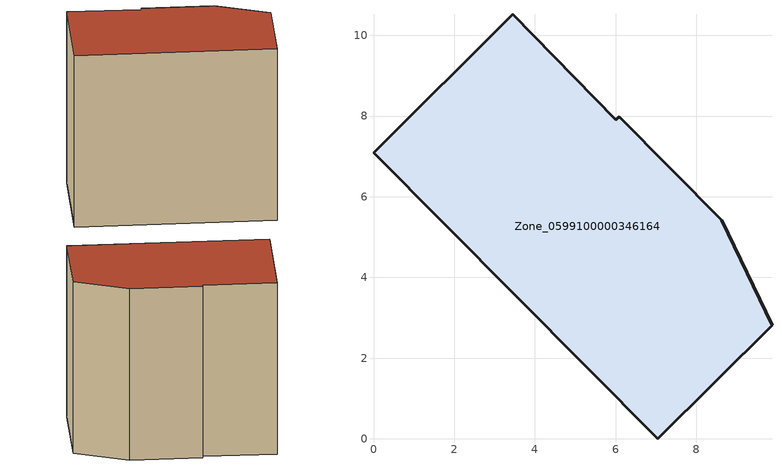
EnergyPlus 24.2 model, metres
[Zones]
Zone_0599100000346164
 floor ground (C_G): 6.01,7.9 6.09,7.98 8.63,5.42 9.88,2.81 7.04,0 0,7.09 3.45,10.52 z0
 wall outside (C_F): 7.04,0 9.88,2.81 8.63,5.42 6.09,7.98 6.01,7.9 3.45,10.52 0,7.09 7.04,0 z0:9.42
 roof outside (C_R): 3.45,10.52 0,7.09 7.04,0 9.88,2.81 8.63,5.42 6.09,7.98 6.01,7.9 z9.42
[BUILDING]
Pand.0599100000346164: North Axis=0; Terrain=City; Loads Convergence Tolerance Value=0.04; Temperature Convergence Tolerance Value=0.4; Solar Distribution=FullExterior; Maximum Number of Warmup Days=25; Minimum Number of Warmup Days=1
[Site:Location]
Rotterdam.The.Hague.AP_ZH_NLD Design_Conditions: Latitude=51.96; Longitude=4.45; Time Zone=1; Elevation=-4.5
[SITE:GROUNDTEMPERATURE:BUILDINGSURFACE]
18, 18, 18, 18, 18, 18, 18, 18, 18, 18, 18, 18
[MATERIAL] Thermal Absorptance=0.9; Solar Absorptance=0.7; Visible Absorptance=0.7
Name | Roughness | Thickness | Conductivity | Density | Specific Heat
G.TC.1992-2005 | MediumSmooth | 0.15 | 0.06 | 540 | 1210
F.TC.1992-2005 | Rough | 0.3 | 0.12 | 1920 | 840
R.TC.1992-2005 | MediumRough | 0.2 | 0.08 | 1500 | 1000
[CONSTRUCTION]
C_G: G.TC.1992-2005
C_F: F.TC.1992-2005
C_R: R.TC.1992-2005
[ZONE]
Zone_0599100000346164: Type=1; Multiplier=1; Ceiling Height=Autocalculate; Volume=Autocalculate; Floor Area=autocalculate; Part of Total Floor Area=Yes
[ZONEINFILTRATION:DESIGNFLOWRATE]
Infil_Zone_0599100000346164: Zone or ZoneList or Space or SpaceList=Zone_0599100000346164; Schedule=AlwaysOn; Design Flow Rate Calculation Method=Flow/Area; Flow Rate per Floor Area=0.0015; Constant Term Coefficient=1; Temperature Term Coefficient=0; Velocity Term Coefficient=0; Velocity Squared Term Coefficient=0
[HVACTEMPLATE:ZONE:IDEALLOADSAIRSYSTEM]
Zone_0599100000346164: Maximum Heating Supply Air Temperature=50; Minimum Cooling Supply Air Temperature=13; Maximum Heating Supply Air Humidity Ratio=0.0156; Minimum Cooling Supply Air Humidity Ratio=0.0077; Heating Limit=NoLimit; Cooling Limit=NoLimit; Dehumidification Control Type=ConstantSensibleHeatRatio; Cooling Sensible Heat Ratio=0.7; Dehumidification Setpoint=60; Humidification Control Type=None; Humidification Setpoint=30; Outdoor Air Method=None; Outdoor Air Flow Rate per Person=0.00944; Outdoor Air Flow Rate per Zone Floor Area=0; Outdoor Air Flow Rate per Zone=0; Demand Controlled Ventilation Type=None; Outdoor Air Economizer Type=NoEconomizer; Heat Recovery Type=None; Sensible Heat Recovery Effectiveness=0.7; Latent Heat Recovery Effectiveness=0.65
[ZONECONTROL:THERMOSTAT]
ThermostatControl_Zone_0599100000346164: Zone or ZoneList=Zone_0599100000346164; Control Type Schedule=DualSetpointControlType; Control 1=Thermostat_Zone_0599100000346164; Temperature Difference Between Cutout And Setpoint=0
[THERMOSTATSETPOINT:DUALSETPOINT]
Thermostat_Zone_0599100000346164: Heating Setpoint Temperature Schedule=HeatingSetpoint_Zone_0599100000346164; Cooling Setpoint Temperature Schedule=CoolingSetpoint_Zone_0599100000346164
[SCHEDULE:COMPACT]
HeatingSetpoint_Zone_0599100000346164: Through: 12/31, For: AllDays, Until: 24:00, 21
CoolingSetpoint_Zone_0599100000346164: Through: 12/31, For: AllDays, Until: 24:00, 24
DualSetpointControlType: Through: 12/31, For: AllDays, Until: 24:00, 4
AlwaysOn: Through: 12/31, For: AllDays, Until: 24:00, 1
